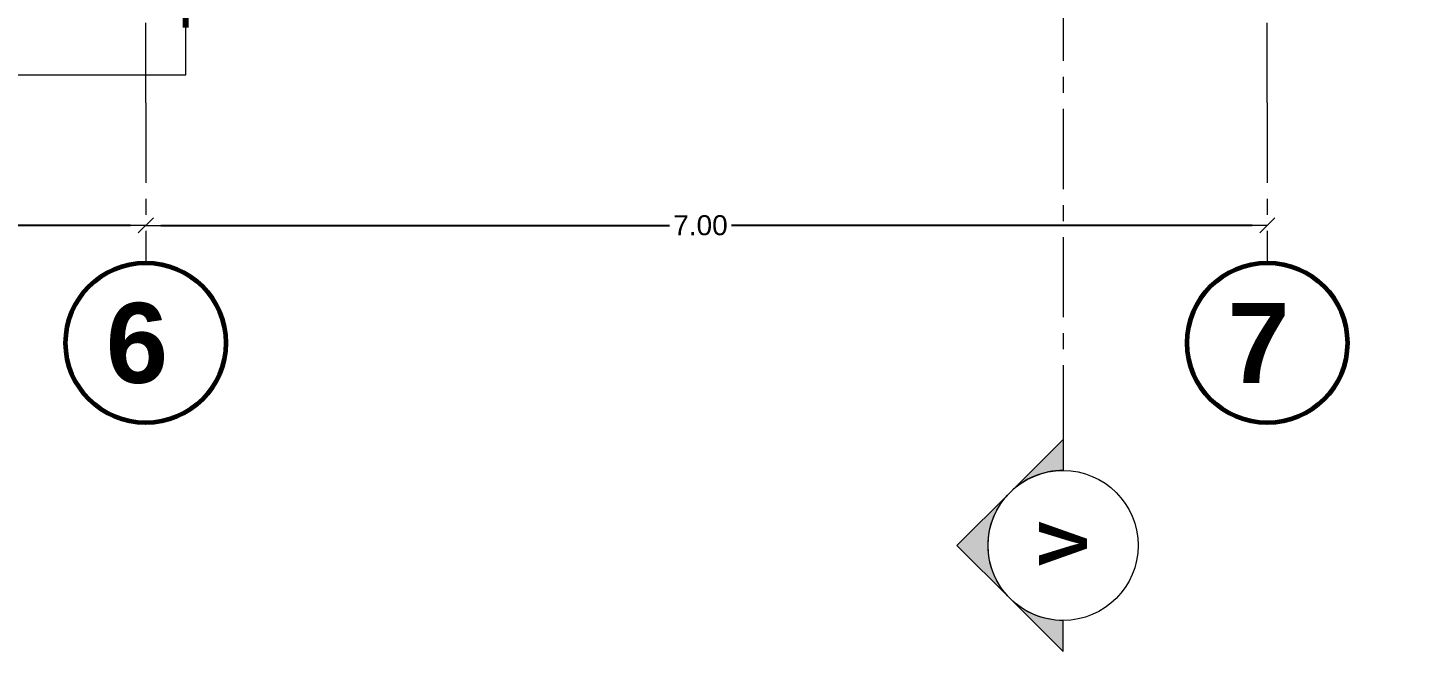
# Model space of a CAD drawing. Header units: inches. Extents: x -19 to 5698, y -728 to 92.
# Drawn here: x 136.08 to 144.67, y -0.38 to 3.52 of the extents above; entities that cross this region are included whole.
import ezdxf

# ---------------------------------------------------------------- set-up
doc = ezdxf.new("R2010")
doc.units = ezdxf.units.IN
doc.header["$MEASUREMENT"] = 0
doc.set_wipeout_variables(frame=1)
doc.header["$PDMODE"] = 1
doc.linetypes.add('Punto & Raya', pattern=[0.65, 0.5, -0.075, 0, -0.075])
doc.linetypes.add('Wipeout_Contour', pattern=[1, 0, -1])
doc.layers.get('0').update_dxf_attribs({"color": 61})
for name, color, linetype in [('02 _ ARQ _ ALB _ Cotas Ejes', 7, 'Continuous'), ('02 _ ARQ _ ALB _ Ejes Generales', 251, 'Continuous'), ('08 _ STR _ EXT _ 07 Losa Aligerada', 7, 'Continuous'), ('08 _ STR _ EXT _ 08 Placas Inclinadas', 7, 'Continuous'), ('Marcador - Secciones', 7, 'Continuous')]:
    doc.layers.add(name, color=color, linetype=linetype)
doc.styles.add('Estilo_Generado_1', font='swisseb.ttf')
doc.styles.add('Estilo_Generado_4', font='swisse.ttf')
doc.dimstyles.new('Estilo_Generado__1', dxfattribs={"dimtxt": 0.125, "dimasz": 0.095, "dimexe": 0.18, "dimexo": 0.3, "dimgap": 0, "dimtad": 0, "dimtih": 1, "dimtoh": 1, "dimzin": 0, "dimdsep": 46, "dimtxsty": 'Estilo_Generado_4', "dimblk": 'ARROWHEAD_6', "dimblk1": 'ARROWHEAD_6', "dimblk2": 'ARROWHEAD_6', "dimcen": 0.09, "dimse1": 1, "dimse2": 1, "dimclrd": 144, "dimclre": 144, "dimclrt": 7, "dimadec": 0, "dimazin": 0, "dimtfac": 1, "dimtdec": 4, "dimtmove": 0, "dimatfit": 3, "dimfxl": 1, "dimtolj": 1, "dimtzin": 0, "dimarcsym": 0})

# ---------------------------------------------------------------- blocks, each defined once
blk = doc.blocks.new('ARROWHEAD_6')
at = {"color": 0, "linetype": 'Continuous', "lineweight": 0}
for p, q in [((0, 0), (-1, 0)), ((-0.5, -0.5), (0.5, 0.5))]:
    blk.add_line(p, q, dxfattribs=at)
blk = doc.blocks.new('*D93', base_point=(804.059, 0))
at = {"layer": '02 _ ARQ _ ALB _ Cotas Ejes', "color": 144, "linetype": 'Continuous', "lineweight": -2, "transparency": 16777216}
for p, q in [((129.915, 2.2841), (133.0886, 2.2841)), ((136.725, 2.2841), (133.4761, 2.2841))]:
    blk.add_line(p, q, dxfattribs=at)
at = {"layer": 'Defpoints', "color": 0, "linetype": 'Continuous', "transparency": 16777216}
for p in [(129.82, 7.45), (136.82, 7.45), (136.82, 2.2841)]:
    blk.add_point(p, dxfattribs=at)
at = {"layer": '02 _ ARQ _ ALB _ Cotas Ejes', "color": 144, "linetype": 'Continuous', "lineweight": -2, "transparency": 16777216, "xscale": 0.095, "yscale": 0.095, "zscale": 0.095, "rotation": 180}
blk.add_blockref('ARROWHEAD_6', (129.82, 2.2841), dxfattribs=at)
at = {"layer": '02 _ ARQ _ ALB _ Cotas Ejes', "color": 144, "linetype": 'Continuous', "lineweight": -2, "transparency": 16777216, "xscale": 0.095, "yscale": 0.095, "zscale": 0.095}
blk.add_blockref('ARROWHEAD_6', (136.82, 2.2841), dxfattribs=at)
at = {"layer": '02 _ ARQ _ ALB _ Cotas Ejes', "color": 7, "linetype": 'Continuous', "lineweight": 13, "transparency": 16777216, "insert": (133.2824, 2.2841), "char_height": 0.125, "attachment_point": 5, "style": 'Estilo_Generado_4'}
blk.add_mtext('\\A1;7.00', dxfattribs=at)
blk = doc.blocks.new('*D94', base_point=(804.059, 0))
at = {"layer": '02 _ ARQ _ ALB _ Cotas Ejes', "color": 144, "linetype": 'Continuous', "lineweight": -2, "transparency": 16777216}
for p, q in [((136.915, 2.2841), (140.0886, 2.2841)), ((143.725, 2.2841), (140.4761, 2.2841))]:
    blk.add_line(p, q, dxfattribs=at)
at = {"layer": 'Defpoints', "color": 0, "linetype": 'Continuous', "transparency": 16777216}
for p in [(136.82, 7.45), (143.82, 7.45), (143.82, 2.2841)]:
    blk.add_point(p, dxfattribs=at)
at = {"layer": '02 _ ARQ _ ALB _ Cotas Ejes', "color": 144, "linetype": 'Continuous', "lineweight": -2, "transparency": 16777216, "xscale": 0.095, "yscale": 0.095, "zscale": 0.095, "rotation": 180}
blk.add_blockref('ARROWHEAD_6', (136.82, 2.2841), dxfattribs=at)
at = {"layer": '02 _ ARQ _ ALB _ Cotas Ejes', "color": 144, "linetype": 'Continuous', "lineweight": -2, "transparency": 16777216, "xscale": 0.095, "yscale": 0.095, "zscale": 0.095}
blk.add_blockref('ARROWHEAD_6', (143.82, 2.2841), dxfattribs=at)
at = {"layer": '02 _ ARQ _ ALB _ Cotas Ejes', "color": 7, "linetype": 'Continuous', "lineweight": 13, "transparency": 16777216, "insert": (140.2823, 2.2841), "char_height": 0.125, "attachment_point": 5, "style": 'Estilo_Generado_4'}
blk.add_mtext('\\A1;7.00', dxfattribs=at)

msp = doc.modelspace()

# ---------------------------------------------------------------- hatches: boundary and pattern name
at = {"layer": 'Marcador - Secciones', "linetype": 'Continuous', "lineweight": 13}
for points in [[(142.5454, 0.9472), (142.2142, 0.6159, -0.198912), (142.5454, 0.7531)], [(142.2142, -0.0466, -0.414214), (142.2142, 0.6159), (141.8829, 0.2847)], [(142.5454, -0.3778), (142.5454, -0.1838, -0.198912), (142.2142, -0.0466)]]:
    msp.add_hatch(color=7, dxfattribs=at).paths.add_polyline_path(points)

# ---------------------------------------------------------------- linework, layer by layer
at = {"layer": '02 _ ARQ _ ALB _ Ejes Generales', "color": 251, "linetype": 'Punto & Raya', "lineweight": 13, "true_color": 0x636466}
for p, q in [((143.82, 3.05), (143.82, 44.9)), ((136.82, 3.05), (136.82, 2.05)), ((143.82, 3.05), (143.82, 2.05))]:
    msp.add_line(p, q, dxfattribs=at)
at = {"layer": '02 _ ARQ _ ALB _ Ejes Generales', "color": 7, "linetype": 'Continuous', "lineweight": 60}
for centre in [(136.82, 1.55), (143.82, 1.55)]:
    msp.add_circle(centre, 0.5, dxfattribs=at)
at = {"layer": '08 _ STR _ EXT _ 07 Losa Aligerada', "color": 7, "linetype": 'Continuous', "lineweight": 18, "flags": 128}
msp.add_lwpolyline([(129.57, 3.3753), (137.07, 3.3753), (137.07, 6.05), (144.82, 6.05), (144.82, 14.9999), (144.07, 14.9999), (144.07, 15.1499), (144.07, 15.7999), (144.07, 18.1001), (144.07, 18.1001), (144.07, 20.35), (139.17, 20.35), (139.17, 22.35), (139.17, 22.6), (139.17, 24.5), (139.17, 24.75), (139.17, 26.75), (144.07, 26.75), (144.07, 29.7)], dxfattribs=at)
at = {"layer": 'Marcador - Secciones', "color": 251, "linetype": 'Punto & Raya', "lineweight": 13, "true_color": 0x636466}
msp.add_line((142.5454, 46.2111), (142.5454, 0.9472), dxfattribs=at)
at = {"layer": 'Marcador - Secciones', "color": 7, "linetype": 'Continuous', "lineweight": 13, "flags": 128}
for points in [[(142.5454, 0.9472), (142.5454, 0.7531, 0.198912), (142.2142, 0.6159)], [(142.2142, -0.0466, -0.414214), (142.2142, 0.6159), (141.8829, 0.2847)], [(142.5454, -0.3778), (142.5454, -0.1838, -0.198912), (142.2142, -0.0466)]]:
    msp.add_lwpolyline(points, format="xyb", close=True, dxfattribs=at)
at = {"layer": 'Marcador - Secciones', "color": 7, "linetype": 'Continuous', "lineweight": 13}
msp.add_circle((142.5454, 0.2847), 0.4685, dxfattribs=at)

# ---------------------------------------------------------------- texts
at = {"layer": '02 _ ARQ _ ALB _ Ejes Generales', "color": 7, "lineweight": 30, "char_height": 0.5, "attachment_point": 1, "style": 'Estilo_Generado_1'}
for s, insert in [('\\A1;{\\pql;\\pt0;\\fSwis721 Ex BT|b1|i0|c0|p34;6}', (136.5709, 1.8)), ('\\A1;{\\pql;\\pt0;\\fSwis721 Ex BT|b1|i0|c0|p34;7}', (143.5709, 1.8))]:
    msp.add_mtext(s, dxfattribs=dict(at, insert=insert))
at = {"layer": 'Marcador - Secciones', "color": 5, "lineweight": 25, "insert": (142.6954, 0.4355), "char_height": 0.3, "attachment_point": 9, "rotation": 90, "style": 'Estilo_Generado_1'}
msp.add_mtext('\\A1;{\\pqr;\\pt0;\\fSwis721 Ex BT|b1|i0|c0|p34;V}', dxfattribs=at)

# ---------------------------------------------------------------- next in the draw order: wipeouts: each hides what was drawn before it
at = {"color": 254, "linetype": 'Wipeout_Contour', "lineweight": 0, "ltscale": 2545.368752}
msp.add_wipeout([(137.07, 3.5201), (137.0287, 3.5201), (137.07, 3.2253)], dxfattribs=at).dxf.layer = '08 _ STR _ EXT _ 08 Placas Inclinadas'

# ---------------------------------------------------------------- next in the draw order: wipeouts: each hides what was drawn before it
at = {"color": 254, "linetype": 'Wipeout_Contour', "lineweight": 0, "ltscale": 3392.136378}
msp.add_wipeout([(135.8699, 3.2253), (137.07, 3.2253), (137.0287, 3.5201), (135.8699, 3.5201)], dxfattribs=at).dxf.layer = '08 _ STR _ EXT _ 08 Placas Inclinadas'

# ---------------------------------------------------------------- next in the draw order: linework, layer by layer
at = {"layer": '02 _ ARQ _ ALB _ Ejes Generales', "color": 251, "linetype": 'Punto & Raya', "lineweight": 13, "true_color": 0x636466}
msp.add_line((136.82, 3.05), (136.82, 44.9), dxfattribs=at)
at = {"layer": '08 _ STR _ EXT _ 08 Placas Inclinadas', "color": 7, "linetype": 'Continuous', "lineweight": 80, "flags": 128}
msp.add_lwpolyline([(137.07, 3.5201), (137.07, 3.7271)], dxfattribs=at)
at = {"layer": '08 _ STR _ EXT _ 08 Placas Inclinadas', "color": 7, "linetype": 'Continuous', "lineweight": 13, "flags": 128}
for points in [[(137.07, 3.2253), (137.07, 3.5201)], [(135.8699, 3.2253), (137.07, 3.2253)]]:
    msp.add_lwpolyline(points, dxfattribs=at)

# ---------------------------------------------------------------- next in the draw order: dimensions: what is measured, and where the dimension line sits
at = {"layer": '02 _ ARQ _ ALB _ Cotas Ejes', "color": 144, "linetype": 'Continuous', "lineweight": 13}
for base, p1, p2, picture, middle in [((136.82, 2.2841), (129.82, 7.45), (136.82, 7.45), '*D93', (133.2824, 2.2841)), ((143.82, 2.2841), (136.82, 7.45), (143.82, 7.45), '*D94', (140.2823, 2.2841))]:
    dim = msp.add_linear_dim(base=base, p1=p1, p2=p2, dimstyle='Estilo_Generado__1', dxfattribs=at)
    dim.commit()
    dim.dimension.update_dxf_attribs({"geometry": picture, "text_midpoint": middle, "dimtype": 160})

doc.saveas('drawing.dxf')
